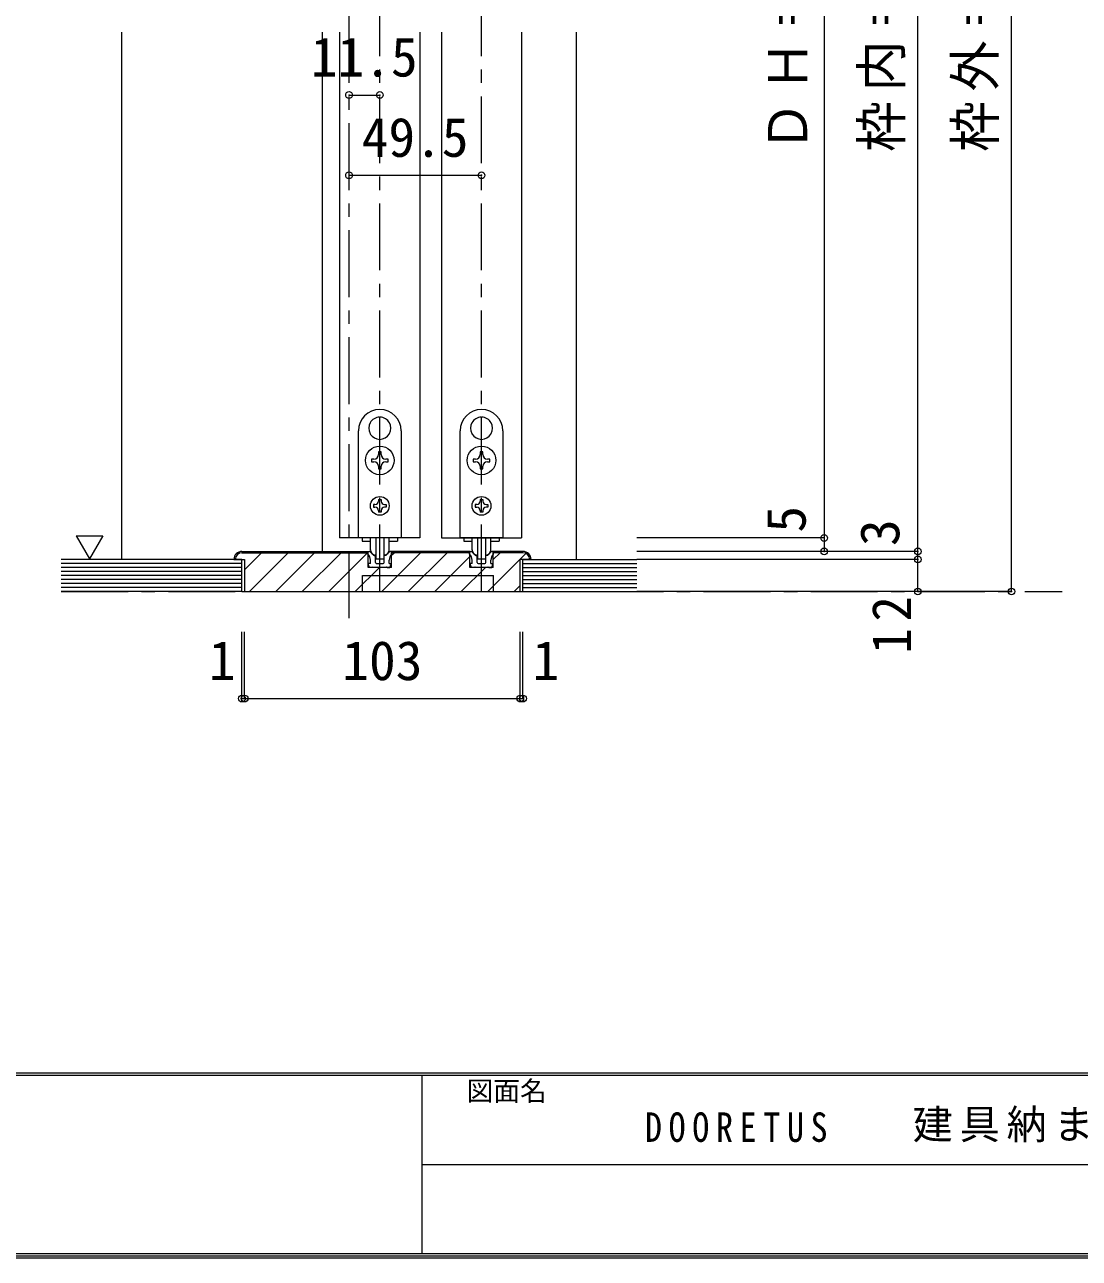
# Model space of a CAD drawing. Units: millimetres at full size, sheet at 1:5. Extents: x -957 to 993, y -689 to 708.
# Drawn here: x -130.6 to 263.4, y -689.1 to -228.2 of the extents above; entities that cross this region are included whole.
import ezdxf
from ezdxf.enums import TextEntityAlignment as Align

# ---------------------------------------------------------------- set-up
doc = ezdxf.new("R2010")
doc.units = ezdxf.units.MM
doc.header["$LTSCALE"] = 5
doc.header["$PDMODE"] = 32
doc.header["$PDSIZE"] = 2.5
doc.linetypes.add('CHAIN1', pattern=[8, 5, -1, 1, -1])
for name, color, linetype, lineweight in [('0-B_寸法', 7, 'Continuous', 9), ('F-0_補助線', 7, 'Continuous', 9), ('F-1_枠', 6, 'Continuous', 9)]:
    doc.layers.add(name, color=color, linetype=linetype, lineweight=lineweight)
doc.layers.add('F-A_文字', color=7, linetype='Continuous')
doc.styles.add('ＭＳ ゴシック', font='')
doc.styles.get('ＭＳ ゴシック').set_extended_font_data('MS Gothic')

msp = doc.modelspace()

# ---------------------------------------------------------------- linework, layer by layer
at = {"layer": '0-B_寸法', "linetype": 'CHAIN1'}
for p, q in [((-9.442, -449.942), (-9.442, 71.709)), ((2.058, -439.942), (2.058, -3.942)), ((40.058, -439.942), (40.058, -3.942)), ((-116.942, -439.942), (257.058, -439.942))]:
    msp.add_line(p, q, dxfattribs=at)
at = {"layer": '0-B_寸法'}
for p, q in [((238.058, -439.942), (238.058, 10.058)), ((203.058, -439.942), (203.058, -19.942)), ((168.058, -33.942), (168.058, -419.942)), ((-94.442, -230.942), (-94.442, -427.942)), ((-19.442, -230.942), (-19.442, -424.942)), ((-12.942, -230.942), (-12.942, -419.942)), ((17.058, -230.942), (17.058, -419.942)), ((25.058, -230.942), (25.058, -419.942)), ((55.058, -230.942), (55.058, -419.942)), ((75.558, -427.942), (75.558, -230.942)), ((1.959, -374.794), (2.058, -374.892)), ((2.156, -374.794), (2.058, -374.892)), ((39.959, -374.794), (40.058, -374.892)), ((40.156, -374.794), (40.058, -374.892)), ((-5.942, -419.942), (-5.942, -379.942)), ((-1.585, -380.931), (-1.45, -380.967)), ((-1.486, -381.102), (-1.45, -380.967)), ((5.7, -380.931), (5.565, -380.967)), ((5.601, -381.102), (5.565, -380.967)), ((10.058, -379.942), (10.058, -419.942)), ((32.058, -419.942), (32.058, -379.942)), ((36.415, -380.931), (36.55, -380.967)), ((36.514, -381.102), (36.55, -380.967)), ((43.7, -380.931), (43.565, -380.967)), ((43.601, -381.102), (43.565, -380.967)), ((48.058, -379.942), (48.058, -419.942)), ((-0.142, -390.442), (-1.092, -390.442)), ((-1.092, -390.442), (-1.092, -391.442)), ((-1.092, -391.442), (-0.142, -391.442)), ((1.558, -387.792), (1.558, -388.742)), ((2.558, -387.792), (1.558, -387.792)), ((2.558, -388.742), (2.558, -387.792)), ((5.208, -390.442), (4.258, -390.442)), ((4.258, -391.442), (5.208, -391.442)), ((5.208, -391.442), (5.208, -390.442)), ((37.858, -390.442), (36.908, -390.442)), ((36.908, -390.442), (36.908, -391.442)), ((36.908, -391.442), (37.858, -391.442)), ((39.558, -387.792), (39.558, -388.742)), ((40.558, -387.792), (39.558, -387.792)), ((40.558, -388.742), (40.558, -387.792)), ((43.208, -390.442), (42.258, -390.442)), ((42.258, -391.442), (43.208, -391.442)), ((43.208, -391.442), (43.208, -390.442)), ((2.558, -394.092), (2.558, -393.142)), ((40.558, -394.092), (40.558, -393.142)), ((1.558, -405.542), (2.558, -405.542)), ((1.558, -405.542), (1.558, -406.142)), ((2.558, -405.542), (2.558, -406.142)), ((39.558, -405.542), (40.558, -405.542)), ((39.558, -405.542), (39.558, -406.142)), ((40.558, -405.542), (40.558, -406.142)), ((0.258, -407.442), (-0.342, -407.442)), ((-0.342, -407.442), (-0.342, -408.442)), ((-0.342, -408.442), (0.258, -408.442)), ((1.558, -409.742), (1.558, -410.342)), ((2.558, -409.742), (2.558, -410.342)), ((3.858, -407.442), (4.458, -407.442)), ((38.258, -407.442), (37.658, -407.442)), ((37.658, -407.442), (37.658, -408.442)), ((37.658, -408.442), (38.258, -408.442)), ((39.558, -409.742), (39.558, -410.342)), ((40.558, -409.742), (40.558, -410.342)), ((41.858, -407.442), (42.458, -407.442)), ((2.558, -410.342), (1.558, -410.342)), ((40.558, -410.342), (39.558, -410.342)), ((-111.378, -419.129), (-106.378, -427.789)), ((17.058, -419.942), (-12.942, -419.942)), ((10.058, -419.942), (-5.942, -419.942)), ((-4.542, -419.942), (-4.542, -421.142)), ((-4.542, -421.142), (-1.41, -421.142)), ((-1.442, -424.364), (-1.442, -419.942)), ((0.558, -419.942), (0.558, -427.564)), ((3.558, -419.942), (3.558, -427.564)), ((5.525, -421.142), (8.658, -421.142)), ((5.558, -424.364), (5.558, -419.942)), ((8.658, -419.942), (8.658, -421.142)), ((25.058, -419.942), (55.058, -419.942)), ((48.058, -419.942), (32.058, -419.942)), ((33.458, -419.942), (33.458, -421.142)), ((33.458, -421.142), (36.59, -421.142)), ((36.558, -424.364), (36.558, -419.942)), ((38.558, -419.942), (38.558, -427.564)), ((41.558, -419.942), (41.558, -427.564)), ((43.525, -421.142), (46.658, -421.142)), ((43.558, -424.364), (43.558, -419.942)), ((46.658, -419.942), (46.658, -421.142)), ((168.058, -419.942), (98.058, -419.942)), ((168.058, -419.942), (168.058, -424.942)), ((-49.442, -427.942), (-116.942, -427.942)), ((-52.442, -427.942), (-48.442, -427.942)), ((-49.442, -424.942), (-2.342, -424.942)), ((-49.442, -425.442), (-2.342, -425.442)), ((-49.442, -439.942), (-49.442, -427.942)), ((-48.442, -431.799), (-42.085, -425.442)), ((-48.442, -427.942), (-48.442, -439.942)), ((-46.686, -439.942), (-32.186, -425.442)), ((-36.786, -439.942), (-22.286, -425.442)), ((-26.887, -439.942), (-12.387, -425.442)), ((-16.987, -439.942), (-2.487, -425.442)), ((-2.442, -424.942), (-1.899, -424.942)), ((-2.442, -425.942), (-2.442, -424.942)), ((-2.342, -430.942), (-2.342, -424.942)), ((-0.28, -426.354), (-1.546, -425.089)), ((-1.442, -429.442), (-1.442, -428.178)), ((-0.068, -426.442), (0.258, -426.442)), ((0.458, -429.142), (0.458, -426.642)), ((3.258, -427.864), (0.858, -427.864)), ((2.812, -439.942), (17.312, -425.442)), ((3.658, -429.142), (3.658, -426.642)), ((4.183, -426.442), (3.858, -426.442)), ((4.395, -426.354), (5.661, -425.089)), ((5.558, -429.442), (5.558, -428.178)), ((6.458, -430.942), (6.458, -424.942)), ((35.658, -425.442), (6.458, -425.442)), ((6.458, -426.397), (7.412, -425.442)), ((12.711, -439.942), (27.211, -425.442)), ((22.611, -439.942), (35.658, -426.895)), ((35.558, -424.942), (36.101, -424.942)), ((35.558, -425.942), (35.558, -424.942)), ((37.72, -426.354), (36.454, -425.089)), ((36.558, -429.442), (36.558, -428.178)), ((37.932, -426.442), (38.258, -426.442)), ((38.458, -429.142), (38.458, -426.642)), ((41.258, -427.864), (38.858, -427.864)), ((41.658, -429.142), (41.658, -426.642)), ((42.183, -426.442), (41.858, -426.442)), ((42.395, -426.354), (43.661, -425.089)), ((42.41, -439.942), (56.656, -425.696)), ((43.558, -429.442), (43.558, -428.178)), ((44.458, -430.942), (44.458, -424.942)), ((55.558, -424.942), (44.458, -424.942)), ((44.458, -427.995), (47.01, -425.442)), ((55.558, -425.442), (44.458, -425.442)), ((54.558, -439.942), (54.558, -427.942)), ((58.558, -427.942), (54.558, -427.942)), ((55.558, -427.942), (98.058, -427.942)), ((55.558, -439.942), (55.558, -427.942)), ((203.058, -424.942), (98.058, -424.942)), ((203.058, -427.942), (98.058, -427.942)), ((-49.442, -429.442), (-116.942, -429.442)), ((-49.442, -430.942), (-116.942, -430.942)), ((-49.442, -432.442), (-116.942, -432.442)), ((-7.088, -439.942), (1.912, -430.942)), ((6.458, -430.942), (-2.342, -430.942)), ((-1.742, -430.942), (-2.228, -429.716)), ((-1.442, -429.442), (-2.042, -429.442)), ((-0.642, -430.942), (-1.742, -430.942)), ((-0.642, -430.942), (-0.442, -430.742)), ((-0.442, -430.742), (-0.242, -430.942)), ((4.358, -430.942), (-0.242, -430.942)), ((2.058, -429.742), (2.358, -429.442)), ((2.358, -429.442), (3.358, -429.442)), ((4.558, -430.742), (4.358, -430.942)), ((4.758, -430.942), (4.558, -430.742)), ((4.758, -430.942), (5.858, -430.942)), ((5.558, -429.442), (6.158, -429.442)), ((5.858, -430.942), (6.344, -429.716)), ((32.51, -439.942), (41.51, -430.942)), ((44.458, -430.942), (35.658, -430.942)), ((36.258, -430.942), (35.772, -429.716)), ((36.558, -429.442), (35.958, -429.442)), ((37.358, -430.942), (36.258, -430.942)), ((37.358, -430.942), (37.558, -430.742)), ((37.558, -430.742), (37.758, -430.942)), ((42.358, -430.942), (37.758, -430.942)), ((40.058, -429.742), (40.358, -429.442)), ((40.358, -429.442), (41.358, -429.442)), ((42.558, -430.742), (42.358, -430.942)), ((42.758, -430.942), (42.558, -430.742)), ((42.758, -430.942), (43.858, -430.942)), ((43.558, -429.442), (44.158, -429.442)), ((43.858, -430.942), (44.344, -429.716)), ((55.558, -429.442), (98.058, -429.442)), ((55.558, -430.942), (98.058, -430.942)), ((55.558, -432.442), (98.058, -432.442)), ((-49.442, -433.942), (-116.942, -433.942)), ((-49.442, -435.442), (-116.942, -435.442)), ((-49.442, -436.942), (-116.942, -436.942)), ((-4.442, -433.942), (44.558, -433.942)), ((-4.442, -439.942), (-4.442, -433.942)), ((44.558, -439.942), (44.558, -433.942)), ((52.309, -439.942), (54.558, -437.694)), ((55.558, -433.942), (98.058, -433.942)), ((55.558, -435.442), (98.058, -435.442)), ((55.558, -436.942), (98.058, -436.942)), ((-49.442, -438.442), (-116.942, -438.442)), ((-49.442, -439.942), (-116.942, -439.942)), ((-49.442, -439.942), (54.558, -439.942)), ((55.558, -438.442), (98.058, -438.442)), ((55.558, -439.942), (98.058, -439.942)), ((238.058, -439.942), (98.058, -439.942)), ((238.058, -439.942), (98.058, -439.942))]:
    msp.add_line(p, q, dxfattribs=at)
at = {"layer": '0-B_寸法', "color": 4}
for p, q in [((-9.442, -254.442), (2.058, -254.442)), ((-9.442, -284.442), (40.058, -284.442)), ((-49.442, -479.942), (-49.442, -454.942)), ((-48.442, -479.942), (-48.442, -454.942)), ((54.558, -479.942), (54.558, -454.942)), ((55.558, -479.942), (55.558, -454.942)), ((-49.442, -479.942), (-48.442, -479.942)), ((-48.442, -479.942), (54.558, -479.942)), ((54.558, -479.942), (55.558, -479.942))]:
    msp.add_line(p, q, dxfattribs=at)
at = {"layer": '0-B_寸法'}
for points in [[(1.558, -393.142), (1.558, -394.092), (2.558, -394.092)], [(39.558, -393.142), (39.558, -394.092), (40.558, -394.092)], [(4.458, -407.442), (4.458, -408.442), (3.858, -408.442)], [(42.458, -407.442), (42.458, -408.442), (41.858, -408.442)], [(-111.378, -419.129), (-101.378, -419.129), (-106.378, -427.789)], [(6.558, -425.942), (6.558, -424.942), (6.015, -424.942)], [(35.658, -430.942), (35.658, -424.942), (6.458, -424.942)], [(44.558, -425.942), (44.558, -424.942), (44.015, -424.942)], [(0.758, -429.442), (1.758, -429.442), (2.058, -429.742)], [(38.758, -429.442), (39.758, -429.442), (40.058, -429.742)]]:
    msp.add_lwpolyline(points, dxfattribs=at)
for centre, radius in [((2.058, -390.942), 5.35), ((40.058, -390.942), 5.35), ((2.058, -407.942), 3.5), ((40.058, -407.942), 3.5)]:
    msp.add_circle(centre, radius, dxfattribs=at)
for centre, radius, start, end in [((2.058, -379.942), 8, 0, 180), ((40.058, -379.942), 8, 0, 180), ((2.058, -378.942), 4.15, 91.3645, 208.6355), ((2.058, -378.942), 4.15, 331.3645, 88.6355), ((40.058, -378.942), 4.15, 91.3645, 208.6355), ((40.058, -378.942), 4.15, 331.3645, 88.6355), ((2.058, -378.942), 4.15, 211.3645, 328.6355), ((40.058, -378.942), 4.15, 211.3645, 328.6355), ((-0.142, -388.742), 1.7, 270, 0), ((-0.142, -393.142), 1.7, 0, 90), ((4.258, -388.742), 1.7, 180, 270), ((4.258, -393.142), 1.7, 90, 180), ((37.858, -388.742), 1.7, 270, 0), ((37.858, -393.142), 1.7, 0, 90), ((42.258, -388.742), 1.7, 180, 270), ((42.258, -393.142), 1.7, 90, 180), ((0.258, -406.142), 1.3, 270, 0), ((0.258, -409.742), 1.3, 0, 90), ((3.858, -406.142), 1.3, 180, 270), ((3.858, -409.742), 1.3, 90, 180), ((38.258, -406.142), 1.3, 270, 0), ((38.258, -409.742), 1.3, 0, 90), ((41.858, -406.142), 1.3, 180, 270), ((41.858, -409.742), 1.3, 90, 180), ((-49.442, -427.942), 3, 90, 180), ((-49.442, -427.942), 2.5, 90, 180), ((-4.442, -428.178), 3, 0, 48.19), ((-1.899, -425.442), 0.5, 45, 90), ((0.558, -424.364), 2, 180, 264.78409), ((-0.068, -426.142), 0.3, 225, 270), ((0.258, -426.642), 0.2, 0, 90), ((0.358, -426.554), 0.2, 0, 84.78409), ((0.858, -427.564), 0.3, 180, 270), ((3.258, -427.564), 0.3, 270, 0), ((3.758, -426.554), 0.2, 95.21591, 180), ((3.858, -426.642), 0.2, 90, 180), ((3.558, -424.364), 2, 275.21591, 0), ((4.183, -426.142), 0.3, 270, 315), ((8.558, -428.178), 3, 131.81, 180), ((6.015, -425.442), 0.5, 90, 135), ((33.558, -428.178), 3, 0, 48.19), ((36.101, -425.442), 0.5, 45, 90), ((38.558, -424.364), 2, 180, 264.78409), ((37.932, -426.142), 0.3, 225, 270), ((38.258, -426.642), 0.2, 0, 90), ((38.358, -426.554), 0.2, 0, 84.78409), ((38.858, -427.564), 0.3, 180, 270), ((41.258, -427.564), 0.3, 270, 0), ((41.758, -426.554), 0.2, 95.21591, 180), ((41.858, -426.642), 0.2, 90, 180), ((41.558, -424.364), 2, 275.21591, 0), ((42.183, -426.142), 0.3, 270, 315), ((46.558, -428.178), 3, 131.81, 180), ((44.015, -425.442), 0.5, 90, 135), ((55.558, -427.942), 3, 0, 90), ((55.558, -427.942), 2.5, 0, 90), ((-2.042, -429.642), 0.2, 90, 201.616), ((0.758, -429.142), 0.3, 180, 270), ((3.358, -429.142), 0.3, 270, 0), ((6.158, -429.642), 0.2, 338.384, 90), ((35.958, -429.642), 0.2, 90, 201.616), ((38.758, -429.142), 0.3, 180, 270), ((41.358, -429.142), 0.3, 270, 0), ((44.158, -429.642), 0.2, 338.384, 90)]:
    msp.add_arc(centre, radius, start, end, dxfattribs=at)
for p in [(-9.442, -254.442), (2.058, -254.442), (-9.442, -284.442), (40.058, -284.442), (168.058, -419.942), (168.058, -424.942), (203.058, -424.942), (203.058, -427.942), (203.058, -439.942), (238.058, -439.942), (-49.442, -479.942), (-48.442, -479.942), (54.558, -479.942), (55.558, -479.942)]:
    msp.add_point(p, dxfattribs=at)
at = {"layer": 'F-1_枠'}
for p, q in [((992.782, -619.898), (-957.218, -619.898)), ((992.782, -620.731), (-957.218, -620.731)), ((17.782, -620.731), (17.782, -687.398)), ((17.782, -654.065), (991.115, -654.066)), ((992.782, -687.398), (-957.218, -687.398)), ((992.782, -688.231), (-957.218, -688.231)), ((992.782, -689.065), (-957.218, -689.065))]:
    msp.add_line(p, q, dxfattribs=at)

# ---------------------------------------------------------------- texts
at = {"layer": '0-B_寸法', "style": 'ＭＳ ゴシック'}
for s, p in [('11.5', (-23.692, -251.942)), ('49.5', (-4.692, -281.942)), ('1', (-61.835, -477.442)), ('103', (-11.942, -477.442)), ('1', (59.138, -477.442))]:
    msp.add_text(s, height=14.66, dxfattribs=at).set_placement(p, align=Align.BOTTOM_LEFT)
for s, p in [('5', (165.558, -417.942)), ('3', (200.558, -422.942))]:
    msp.add_text(s, height=14.66, rotation=90, dxfattribs=at).set_placement(p, align=Align.BOTTOM_LEFT)
at = {"layer": '0-B_寸法', "char_height": 14.66, "attachment_point": 7, "rotation": 90, "style": 'ＭＳ ゴシック'}
for s, insert in [('\\T1.19;\\W0.95;ＤＨ＝1,983', (165.558, -275.692)), ('\\T1.19;\\W0.95;枠内＝2,002', (200.558, -275.692)), ('\\T1.19;\\W0.95;枠外＝2,047', (235.558, -275.692)), ('\\T1.27;\\W0.95;12', (200.558, -463.192))]:
    msp.add_mtext(s, dxfattribs=dict(at, insert=insert))
at = {"layer": 'F-0_補助線', "insert": (101.115, -645.731), "char_height": 11, "attachment_point": 7, "style": 'ＭＳ ゴシック'}
msp.add_mtext('\\T1.39;\\W0.85;DOORETUS', dxfattribs=at)
at = {"layer": 'F-A_文字', "style": 'ＭＳ ゴシック'}
msp.add_text('図面名', height=7.331, dxfattribs=at).set_placement((34.449, -632.398), align=Align.BOTTOM_LEFT)
at = {"layer": 'F-A_文字', "insert": (201.115, -645.731), "char_height": 11, "attachment_point": 7, "style": 'ＭＳ ゴシック'}
msp.add_mtext('\\T1.17;建具納まり図', dxfattribs=at)

doc.saveas('drawing.dxf')
